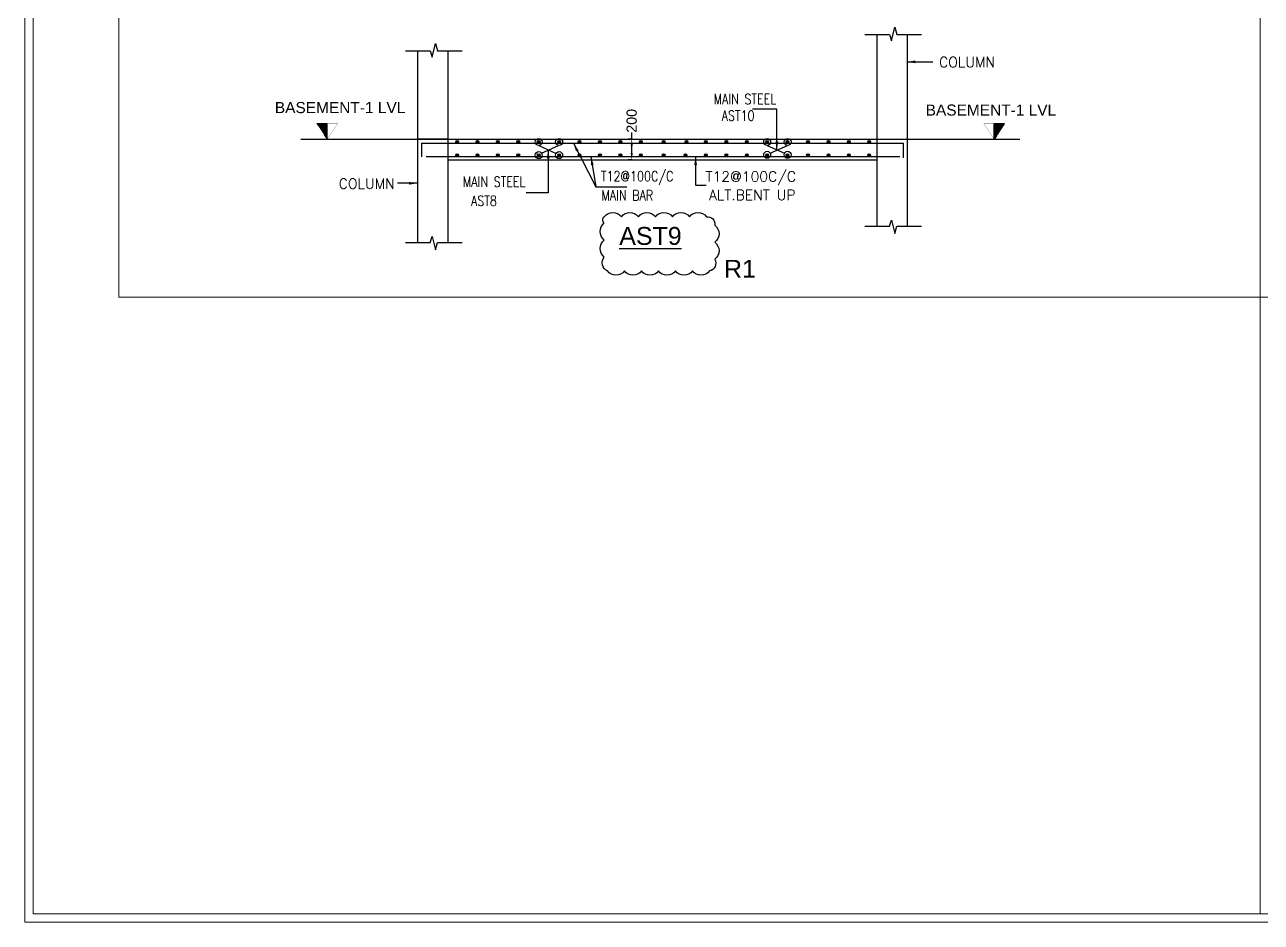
# Model space of a CAD drawing. Header units: metres. Extents: x 1798258 to 2151262, y -74142 to -14742.
# Drawn here: x 2067097 to 2103439, y -74142 to -47756 of the extents above; entities that cross this region are included whole.
import ezdxf
from ezdxf.enums import TextEntityAlignment as Align
from ezdxf.lldxf.tags import DXFTag

# ---------------------------------------------------------------- set-up
doc = ezdxf.new("R2010")
doc.units = ezdxf.units.M
doc.header["$MEASUREMENT"] = 0
for name, color, linetype in [('JW_  BAR', 221, 'Continuous'), ('JW_  SECTION', 4, 'Continuous'), ('JW_AREA', 2, 'Continuous'), ('JW_LEVEL', 7, 'Continuous')]:
    doc.layers.add(name, color=color, linetype=linetype)
doc.layers.add('JW_  TEMPLATE', color=7, linetype='Continuous', lineweight=0)
doc.layers.add('S-LINE-1', color=8, linetype='Continuous', lineweight=0)
doc.styles.add('new4', font='micross.ttf')
doc.styles.add('ROMANS', font='arial.ttf')
doc.styles.add('ROMANS-TITLE', font='ROMANS.shx', dxfattribs={"width": 0.8})
tags = doc.linetypes.add('HIDDEN', pattern=[0.375, 0.25, -0.125]).pattern_tags.tags
tags[6:7] = [DXFTag(74, 4), DXFTag(75, 0), DXFTag(340, '0'), DXFTag(46, 1.0), DXFTag(50, 0.0), DXFTag(44, 0.0), DXFTag(45, 0.0)]
tags[4:5] = [DXFTag(74, 4), DXFTag(75, 0), DXFTag(340, '0'), DXFTag(46, 1.0), DXFTag(50, 0.0), DXFTag(44, 0.0), DXFTag(45, 0.0)]
doc.dimstyles.new('100mm', dxfattribs={"dimscale": 100, "dimtxt": 1.5, "dimasz": 1.2, "dimexe": 1, "dimexo": 1, "dimgap": 0.09, "dimtad": 0, "dimdec": 0, "dimzin": 0, "dimdsep": 46, "dimtxsty": 'ROMANS', "dimcen": 0.09, "dimclrd": 8, "dimclre": 8, "dimclrt": 2, "dimadec": 0, "dimazin": 0, "dimtfac": 1, "dimtdec": 0, "dimtofl": 0, "dimtmove": 0, "dimatfit": 3, "dimfxl": 1, "dimtolj": 1, "dimtzin": 0, "dimarcsym": 0})

# ---------------------------------------------------------------- blocks, each defined once
blk = doc.blocks.new('*D46')
at = {"color": 8, "lineweight": -2, "transparency": 16777216}
for p, q in [((2084949, -51124), (2084836, -51124)), ((2084936, -51124), (2084936, -50924)), ((2084936, -51524), (2084936, -51324)), ((2084949, -51724), (2084836, -51724))]:
    blk.add_line(p, q, dxfattribs=at)
at = {"color": 8, "linetype": 'Continuous', "transparency": 16777216}
for points in [[(2084903, -51324), (2084970, -51324), (2084936, -51124)], [(2084903, -51524), (2084970, -51524), (2084936, -51724)]]:
    blk.add_solid(points, dxfattribs=at)
at = {"layer": 'Defpoints', "color": 0, "linetype": 'Continuous', "transparency": 16777216}
for p in [(2084936, -51124), (2085049, -51124, 8968), (2085049, -51724, 8968)]:
    blk.add_point(p, dxfattribs=at)
at = {"color": 2, "linetype": 'Continuous', "transparency": 16777216, "insert": (2084936, -50581), "char_height": 300, "attachment_point": 5, "rotation": 90, "style": 'ROMANS'}
blk.add_mtext('\\A1;200', dxfattribs=at)

msp = doc.modelspace()

# ---------------------------------------------------------------- hatches: boundary and pattern name
at = {"layer": 'JW_  BAR'}
h = msp.add_hatch(color=256, dxfattribs=at)
h.dxf.hatch_style = 1
edge = h.paths.add_edge_path()
edge.add_arc((2079803.1, -51201.3), 40.5, -180, 180, ccw=False)
h = msp.add_hatch(color=256, dxfattribs=at)
h.dxf.hatch_style = 1
edge = h.paths.add_edge_path()
edge.add_arc((2080403.1, -51201.3), 40.5, -180, 180, ccw=False)
h = msp.add_hatch(color=256, dxfattribs=at)
h.dxf.hatch_style = 1
edge = h.paths.add_edge_path()
edge.add_arc((2081003.1, -51201.3), 40.5, -180, 180, ccw=False)
h = msp.add_hatch(color=256, dxfattribs=at)
h.dxf.hatch_style = 1
edge = h.paths.add_edge_path()
edge.add_arc((2081603.1, -51201.3), 40.5, -180, 180, ccw=False)
h = msp.add_hatch(color=256, dxfattribs=at)
h.dxf.hatch_style = 1
edge = h.paths.add_edge_path()
edge.add_arc((2082203.1, -51201.3), 40.5, -180, 180, ccw=False)
h = msp.add_hatch(color=256, dxfattribs=at)
h.dxf.hatch_style = 1
edge = h.paths.add_edge_path()
edge.add_arc((2082803.1, -51201.3), 40.5, -180, 180, ccw=False)
h = msp.add_hatch(color=256, dxfattribs=at)
h.dxf.hatch_style = 1
edge = h.paths.add_edge_path()
edge.add_arc((2083403.1, -51201.3), 40.5, -180, 180, ccw=False)
h = msp.add_hatch(color=256, dxfattribs=at)
h.dxf.hatch_style = 1
edge = h.paths.add_edge_path()
edge.add_arc((2084003.1, -51201.3), 40.5, -180, 180, ccw=False)
h = msp.add_hatch(color=256, dxfattribs=at)
h.dxf.hatch_style = 1
edge = h.paths.add_edge_path()
edge.add_arc((2084603.1, -51201.3), 40.5, -180, 180, ccw=False)
h = msp.add_hatch(color=256, dxfattribs=at)
h.dxf.hatch_style = 1
edge = h.paths.add_edge_path()
edge.add_arc((2085203.1, -51201.3), 40.5, -180, 180, ccw=False)
h = msp.add_hatch(color=256, dxfattribs=at)
h.dxf.hatch_style = 1
edge = h.paths.add_edge_path()
edge.add_arc((2085875, -51201.3), 40.5, -180, 180, ccw=False)
h = msp.add_hatch(color=256, dxfattribs=at)
h.dxf.hatch_style = 1
edge = h.paths.add_edge_path()
edge.add_arc((2086546.8, -51201.3), 40.5, -180, 180, ccw=False)
h = msp.add_hatch(color=256, dxfattribs=at)
h.dxf.hatch_style = 1
edge = h.paths.add_edge_path()
edge.add_arc((2087117.3, -51201.3), 40.5, -180, 180, ccw=False)
h = msp.add_hatch(color=256, dxfattribs=at)
h.dxf.hatch_style = 1
edge = h.paths.add_edge_path()
edge.add_arc((2087717.3, -51201.3), 40.5, -180, 180, ccw=False)
h = msp.add_hatch(color=256, dxfattribs=at)
h.dxf.hatch_style = 1
edge = h.paths.add_edge_path()
edge.add_arc((2088317.3, -51201.3), 40.5, -180, 180, ccw=False)
h = msp.add_hatch(color=256, dxfattribs=at)
h.dxf.hatch_style = 1
edge = h.paths.add_edge_path()
edge.add_arc((2088917.3, -51201.3), 40.5, -180, 180, ccw=False)
h = msp.add_hatch(color=256, dxfattribs=at)
h.dxf.hatch_style = 1
edge = h.paths.add_edge_path()
edge.add_arc((2089517.3, -51201.3), 40.5, -180, 180, ccw=False)
h = msp.add_hatch(color=256, dxfattribs=at)
h.dxf.hatch_style = 1
edge = h.paths.add_edge_path()
edge.add_arc((2090117.3, -51201.3), 40.5, -180, 180, ccw=False)
h = msp.add_hatch(color=256, dxfattribs=at)
h.dxf.hatch_style = 1
edge = h.paths.add_edge_path()
edge.add_arc((2090717.3, -51201.3), 40.5, 360, 720)
h = msp.add_hatch(color=256, dxfattribs=at)
h.dxf.hatch_style = 1
edge = h.paths.add_edge_path()
edge.add_arc((2091317.3, -51201.3), 40.5, 360, 720)
h = msp.add_hatch(color=256, dxfattribs=at)
h.dxf.hatch_style = 1
edge = h.paths.add_edge_path()
edge.add_arc((2091917.3, -51201.3), 40.5, -180, 180, ccw=False)
h = msp.add_hatch(color=256, dxfattribs=at)
h.dxf.hatch_style = 1
edge = h.paths.add_edge_path()
edge.add_arc((2079803.1, -51590.4), 40.5, -180, 180, ccw=False)
h = msp.add_hatch(color=256, dxfattribs=at)
h.dxf.hatch_style = 1
edge = h.paths.add_edge_path()
edge.add_arc((2080403.1, -51590.4), 40.5, -180, 180, ccw=False)
h = msp.add_hatch(color=256, dxfattribs=at)
h.dxf.hatch_style = 1
edge = h.paths.add_edge_path()
edge.add_arc((2081003.1, -51590.4), 40.5, -180, 180, ccw=False)
h = msp.add_hatch(color=256, dxfattribs=at)
h.dxf.hatch_style = 1
edge = h.paths.add_edge_path()
edge.add_arc((2081603.1, -51590.4), 40.5, -180, 180, ccw=False)
h = msp.add_hatch(color=256, dxfattribs=at)
h.dxf.hatch_style = 1
edge = h.paths.add_edge_path()
edge.add_arc((2082203.1, -51590.4), 40.5, -180, 180, ccw=False)
h = msp.add_hatch(color=256, dxfattribs=at)
h.dxf.hatch_style = 1
edge = h.paths.add_edge_path()
edge.add_arc((2082803.1, -51590.4), 40.5, -180, 180, ccw=False)
h = msp.add_hatch(color=256, dxfattribs=at)
h.dxf.hatch_style = 1
edge = h.paths.add_edge_path()
edge.add_arc((2083403.1, -51590.4), 40.5, -180, 180, ccw=False)
h = msp.add_hatch(color=256, dxfattribs=at)
h.dxf.hatch_style = 1
edge = h.paths.add_edge_path()
edge.add_arc((2084003.1, -51590.4), 40.5, -180, 180, ccw=False)
h = msp.add_hatch(color=256, dxfattribs=at)
h.dxf.hatch_style = 1
edge = h.paths.add_edge_path()
edge.add_arc((2084603.1, -51590.4), 40.5, -180, 180, ccw=False)
h = msp.add_hatch(color=256, dxfattribs=at)
h.dxf.hatch_style = 1
edge = h.paths.add_edge_path()
edge.add_arc((2085203.1, -51590.4), 40.5, -180, 180, ccw=False)
h = msp.add_hatch(color=256, dxfattribs=at)
h.dxf.hatch_style = 1
edge = h.paths.add_edge_path()
edge.add_arc((2085875, -51590.4), 40.5, -180, 180, ccw=False)
h = msp.add_hatch(color=256, dxfattribs=at)
h.dxf.hatch_style = 1
edge = h.paths.add_edge_path()
edge.add_arc((2086517.3, -51592.8), 40.5, -180, 180, ccw=False)
h = msp.add_hatch(color=256, dxfattribs=at)
h.dxf.hatch_style = 1
edge = h.paths.add_edge_path()
edge.add_arc((2087117.3, -51592.8), 40.5, -180, 180, ccw=False)
h = msp.add_hatch(color=256, dxfattribs=at)
h.dxf.hatch_style = 1
edge = h.paths.add_edge_path()
edge.add_arc((2087717.3, -51592.8), 40.5, -180, 180, ccw=False)
h = msp.add_hatch(color=256, dxfattribs=at)
h.dxf.hatch_style = 1
edge = h.paths.add_edge_path()
edge.add_arc((2088317.3, -51592.8), 40.5, -180, 180, ccw=False)
h = msp.add_hatch(color=256, dxfattribs=at)
h.dxf.hatch_style = 1
edge = h.paths.add_edge_path()
edge.add_arc((2088917.3, -51592.8), 40.5, -180, 180, ccw=False)
h = msp.add_hatch(color=256, dxfattribs=at)
h.dxf.hatch_style = 1
edge = h.paths.add_edge_path()
edge.add_arc((2089517.3, -51592.8), 40.5, -180, 180, ccw=False)
h = msp.add_hatch(color=256, dxfattribs=at)
h.dxf.hatch_style = 1
edge = h.paths.add_edge_path()
edge.add_arc((2090117.3, -51592.8), 40.5, -180, 180, ccw=False)
h = msp.add_hatch(color=256, dxfattribs=at)
h.dxf.hatch_style = 1
edge = h.paths.add_edge_path()
edge.add_arc((2090717.3, -51592.8), 40.5, 360, 720)
h = msp.add_hatch(color=256, dxfattribs=at)
h.dxf.hatch_style = 1
edge = h.paths.add_edge_path()
edge.add_arc((2091317.3, -51592.8), 40.5, 360, 720)
h = msp.add_hatch(color=256, dxfattribs=at)
h.dxf.hatch_style = 1
edge = h.paths.add_edge_path()
edge.add_arc((2091917.3, -51592.8), 40.5, -180, 180, ccw=False)
at = {"layer": 'JW_LEVEL'}
h = msp.add_hatch(dxfattribs=at)
h.set_pattern_fill('ANSI31', color=1, scale=2, style=0)
h.set_pattern_definition([(45, (1255921.76604, 1023220.25186), (-0.176776695297, 0.176776695297), [])])
h.paths.add_polyline_path([(2075990.5, -51123.6), (2075990.5, -50662.6), (2075688.6, -50662.6)])
h = msp.add_hatch(dxfattribs=at)
h.set_pattern_fill('ANSI31', color=1, scale=2, style=0)
h.set_pattern_definition([(45, (1229678.76616, 1023220.25186), (-0.176776695297, 0.176776695297), [])])
h.paths.add_polyline_path([(2095588.2, -51123.6), (2095588.2, -50662.6), (2095890.2, -50662.6)])

# ---------------------------------------------------------------- linework, layer by layer
msp.add_lwpolyline([(2084131.5, -53400, -0.5), (2084631.5, -53400, -0.5), (2085131.5, -53400, -0.5), (2085631.5, -53400, -0.5), (2086131.5, -53400, -0.5), (2086631.5, -53400, -0.5), (2087131.5, -53400, -0.5), (2087379.5, -53652, -0.5), (2087379.5, -54152, -0.5), (2087379.5, -54652, -0.5), (2087222, -54994.5, -0.5), (2086722, -54994.5, -0.5), (2086222, -54994.5, -0.5), (2085722, -54994.5, -0.5), (2085222, -54994.5, -0.5), (2084722, -54994.5, -0.5), (2084222, -54994.5, -0.5), (2084131.5, -54585, -0.5), (2084131.5, -54085, -0.5), (2084131.5, -53585, -0.5)], format="xyb", close=True)
at = {"layer": 'JW_  BAR'}
for p, q in [((2079843.6, -51201.3, 0), (2079762.6, -51201.3, 0)), ((2079803.1, -51160.8, 0), (2079803.1, -51241.8, 0)), ((2080443.6, -51201.3, 0), (2080362.6, -51201.3, 0)), ((2080403.1, -51160.8, 0), (2080403.1, -51241.8, 0)), ((2081043.6, -51201.3, 0), (2080962.6, -51201.3, 0)), ((2081003.1, -51160.8, 0), (2081003.1, -51241.8, 0)), ((2081643.6, -51201.3, 0), (2081562.6, -51201.3, 0)), ((2081603.1, -51160.8, 0), (2081603.1, -51241.8, 0)), ((2082243.6, -51201.3, 0), (2082162.6, -51201.3, 0)), ((2082203.1, -51160.8, 0), (2082203.1, -51241.8, 0)), ((2082843.6, -51201.3, 0), (2082762.6, -51201.3, 0)), ((2082803.1, -51160.8, 0), (2082803.1, -51241.8, 0)), ((2083443.6, -51201.3, 0), (2083362.6, -51201.3, 0)), ((2083403.1, -51160.8, 0), (2083403.1, -51241.8, 0)), ((2084043.6, -51201.3, 0), (2083962.6, -51201.3, 0)), ((2084003.1, -51160.8, 0), (2084003.1, -51241.8, 0)), ((2084643.6, -51201.3, 0), (2084562.6, -51201.3, 0)), ((2084603.1, -51160.8, 0), (2084603.1, -51241.8, 0)), ((2085243.6, -51201.3, 0), (2085162.6, -51201.3, 0)), ((2085203.1, -51160.8, 0), (2085203.1, -51241.8, 0)), ((2085915.5, -51201.3, 0), (2085834.5, -51201.3, 0)), ((2085875, -51160.8, 0), (2085875, -51241.8, 0)), ((2086587.3, -51201.3, 0), (2086506.3, -51201.3, 0)), ((2086546.8, -51160.8, 0), (2086546.8, -51241.8, 0)), ((2087157.8, -51201.3, 0), (2087076.8, -51201.3, 0)), ((2087117.3, -51160.8, 0), (2087117.3, -51241.8, 0)), ((2087757.8, -51201.3, 0), (2087676.8, -51201.3, 0)), ((2087717.3, -51160.8, 0), (2087717.3, -51241.8, 0)), ((2088357.8, -51201.3, 0), (2088276.8, -51201.3, 0)), ((2088317.3, -51160.8, 0), (2088317.3, -51241.8, 0)), ((2088957.8, -51201.3, 0), (2088876.8, -51201.3, 0)), ((2088917.3, -51160.8, 0), (2088917.3, -51241.8, 0)), ((2089557.8, -51201.3, 0), (2089476.8, -51201.3, 0)), ((2089517.3, -51160.8, 0), (2089517.3, -51241.8, 0)), ((2090157.8, -51201.3, 0), (2090076.8, -51201.3, 0)), ((2090117.3, -51160.8, 0), (2090117.3, -51241.8, 0)), ((2090676.8, -51201.3, 0), (2090757.8, -51201.3, 0)), ((2090717.3, -51160.8, 0), (2090717.3, -51241.8, 0)), ((2091276.8, -51201.3, 0), (2091357.8, -51201.3, 0)), ((2091317.3, -51160.8, 0), (2091317.3, -51241.8, 0)), ((2091957.8, -51201.3, 0), (2091876.8, -51201.3, 0)), ((2091917.3, -51160.8, 0), (2091917.3, -51241.8, 0)), ((2079843.6, -51590.4, 0), (2079762.6, -51590.4, 0)), ((2079803.1, -51549.9, 0), (2079803.1, -51630.9, 0)), ((2080443.6, -51590.4, 0), (2080362.6, -51590.4, 0)), ((2080403.1, -51549.9, 0), (2080403.1, -51630.9, 0)), ((2081043.6, -51590.4, 0), (2080962.6, -51590.4, 0)), ((2081003.1, -51549.9, 0), (2081003.1, -51630.9, 0)), ((2081643.6, -51590.4, 0), (2081562.6, -51590.4, 0)), ((2081603.1, -51549.9, 0), (2081603.1, -51630.9, 0)), ((2082243.6, -51590.4, 0), (2082162.6, -51590.4, 0)), ((2082203.1, -51549.9, 0), (2082203.1, -51630.9, 0)), ((2082843.6, -51590.4, 0), (2082762.6, -51590.4, 0)), ((2082803.1, -51549.9, 0), (2082803.1, -51630.9, 0)), ((2083443.6, -51590.4, 0), (2083362.6, -51590.4, 0)), ((2083403.1, -51549.9, 0), (2083403.1, -51630.9, 0)), ((2084043.6, -51590.4, 0), (2083962.6, -51590.4, 0)), ((2084003.1, -51549.9, 0), (2084003.1, -51630.9, 0)), ((2084643.6, -51590.4, 0), (2084562.6, -51590.4, 0)), ((2084603.1, -51549.9, 0), (2084603.1, -51630.9, 0)), ((2085243.6, -51590.4, 0), (2085162.6, -51590.4, 0)), ((2085203.1, -51549.9, 0), (2085203.1, -51630.9, 0)), ((2085915.5, -51590.4, 0), (2085834.5, -51590.4, 0)), ((2085875, -51549.9, 0), (2085875, -51630.9, 0)), ((2086557.8, -51592.8, 0), (2086476.8, -51592.8, 0)), ((2086517.3, -51552.3, 0), (2086517.3, -51633.3, 0)), ((2087157.8, -51592.8, 0), (2087076.8, -51592.8, 0)), ((2087117.3, -51552.3, 0), (2087117.3, -51633.3, 0)), ((2087757.8, -51592.8, 0), (2087676.8, -51592.8, 0)), ((2087717.3, -51552.3, 0), (2087717.3, -51633.3, 0)), ((2088357.8, -51592.8, 0), (2088276.8, -51592.8, 0)), ((2088317.3, -51552.3, 0), (2088317.3, -51633.3, 0)), ((2088957.8, -51592.8, 0), (2088876.8, -51592.8, 0)), ((2088917.3, -51552.3, 0), (2088917.3, -51633.3, 0)), ((2089557.8, -51592.8, 0), (2089476.8, -51592.8, 0)), ((2089517.3, -51552.3, 0), (2089517.3, -51633.3, 0)), ((2090157.8, -51592.8, 0), (2090076.8, -51592.8, 0)), ((2090117.3, -51552.3, 0), (2090117.3, -51633.3, 0)), ((2090676.8, -51592.8, 0), (2090757.8, -51592.8, 0)), ((2090717.3, -51552.3, 0), (2090717.3, -51633.3, 0)), ((2091276.8, -51592.8, 0), (2091357.8, -51592.8, 0)), ((2091317.3, -51552.3, 0), (2091317.3, -51633.3, 0)), ((2091957.8, -51592.8, 0), (2091876.8, -51592.8, 0)), ((2091917.3, -51552.3, 0), (2091917.3, -51633.3, 0))]:
    msp.add_line(p, q, dxfattribs=at)
at = {"layer": 'JW_  BAR', "ltscale": 1500}
for p, q in [((2078762.4, -51241.8, 0), (2092912.8, -51241.8, 0)), ((2078762.4, -51241.8, 0), (2078762.4, -51638.1, 0)), ((2092912.8, -51241.8, 0), (2092912.8, -51669, 0)), ((2078896.3, -51633.6, 0), (2092813.8, -51633.6, 0))]:
    msp.add_line(p, q, dxfattribs=at)
at = {"layer": 'JW_  BAR'}
for centre in [(2079803.1, -51201.3, 0), (2080403.1, -51201.3, 0), (2081003.1, -51201.3, 0), (2081603.1, -51201.3, 0), (2082203.1, -51201.3, 0), (2082803.1, -51201.3, 0), (2083403.1, -51201.3, 0), (2084003.1, -51201.3, 0), (2084603.1, -51201.3, 0), (2085203.1, -51201.3, 0), (2085875, -51201.3, 0), (2086546.8, -51201.3, 0), (2087117.3, -51201.3, 0), (2087717.3, -51201.3, 0), (2088317.3, -51201.3, 0), (2088917.3, -51201.3, 0), (2089517.3, -51201.3, 0), (2090117.3, -51201.3, 0), (2090717.3, -51201.3, 0), (2091317.3, -51201.3, 0), (2091917.3, -51201.3, 0), (2079803.1, -51590.4, 0), (2080403.1, -51590.4, 0), (2081003.1, -51590.4, 0), (2081603.1, -51590.4, 0), (2082203.1, -51590.4, 0), (2082803.1, -51590.4, 0), (2083403.1, -51590.4, 0), (2084003.1, -51590.4, 0), (2084603.1, -51590.4, 0), (2085203.1, -51590.4, 0), (2085875, -51590.4, 0), (2086517.3, -51592.8, 0), (2087117.3, -51592.8, 0), (2087717.3, -51592.8, 0), (2088317.3, -51592.8, 0), (2088917.3, -51592.8, 0), (2089517.3, -51592.8, 0), (2090117.3, -51592.8, 0), (2090717.3, -51592.8, 0), (2091317.3, -51592.8, 0), (2091917.3, -51592.8, 0)]:
    msp.add_circle(centre, 40.5, dxfattribs=at)
at = {"layer": 'JW_  SECTION', "color": 8, "ltscale": 4500}
for p, q in [((2092568.5, -48226.7, 0), (2092668.7, -47829.6, 0)), ((2092668.7, -47829.6, 0), (2092730.5, -48047.8, 0)), ((2079068.5, -48706.7, 0), (2079168.7, -48309.6, 0)), ((2079168.7, -48309.6, 0), (2079230.5, -48527.8, 0)), ((2091785.2, -48047.8, 0), (2092509.4, -48047.8, 0)), ((2092509.4, -48047.8, 0), (2092568.5, -48226.7, 0)), ((2092730.5, -48047.8, 0), (2093454.7, -48047.8, 0)), ((2078285.2, -48527.8, 0), (2079009.4, -48527.8, 0)), ((2079009.4, -48527.8, 0), (2079068.5, -48706.7, 0)), ((2079230.5, -48527.8, 0), (2079954.7, -48527.8, 0)), ((2091785.2, -53677.8, 0), (2092509.4, -53677.8, 0)), ((2092509.4, -53677.8, 0), (2092568.5, -53498.9, 0)), ((2092568.5, -53498.9, 0), (2092668.7, -53896, 0)), ((2092668.7, -53896, 0), (2092730.5, -53677.8, 0)), ((2092730.5, -53677.8, 0), (2093454.7, -53677.8, 0)), ((2079009.4, -54157.8, 0), (2079068.5, -53978.9, 0)), ((2079068.5, -53978.9, 0), (2079168.7, -54376, 0)), ((2078285.2, -54157.8, 0), (2079009.4, -54157.8, 0)), ((2079168.7, -54376, 0), (2079230.5, -54157.8, 0)), ((2079230.5, -54157.8, 0), (2079954.7, -54157.8, 0))]:
    msp.add_line(p, q, dxfattribs=at)
at = {"layer": 'JW_  SECTION', "ltscale": 4500}
for p, q in [((2092137.8, -48047.8, 0), (2092137.8, -53677.8, 0)), ((2093037.8, -53677.8, 0), (2093037.8, -48047.8, 0)), ((2078637.8, -48527.8, 0), (2078637.8, -54157.8, 0)), ((2079537.8, -54157.8, 0), (2079537.8, -48527.8, 0)), ((2079537.8, -51123.6, 0), (2078637.8, -51123.6, 0)), ((2078637.8, -51123.6, 0), (2092137.8, -51123.6, 0)), ((2079537.8, -51723.6, 0), (2084002.1, -51723.6, 0)), ((2084002.1, -51723.6, 0), (2092137.8, -51723.6, 0))]:
    msp.add_line(p, q, dxfattribs=at)
at = {"layer": 'JW_  SECTION', "color": 8, "linetype": 'HIDDEN', "ltscale": 700}
for p, q in [((2075208.6, -51123.6, 0), (2078637.8, -51123.6, 0)), ((2092137.8, -51123.6, 0), (2096339.1, -51123.6, 0))]:
    msp.add_line(p, q, dxfattribs=at)
at = {"layer": 'JW_  TEMPLATE'}
for points in [[(2067097.3, -14742.3), (2067097.3, -74142.3), (2151197.3, -74142.3), (2151197.3, -14742.3)], [(2067347.3, -14992.3), (2067347.3, -73892.3), (2150947.3, -73892.3), (2150947.3, -14992.3)]]:
    msp.add_lwpolyline(points, close=True, dxfattribs=at)
at = {"layer": 'JW_AREA', "color": 8, "ltscale": 1500}
for p, q in [((2082203.1, -51304, 0), (2082715.2, -51537.5, 0)), ((2082286.7, -51530.9, 0), (2082787, -51302.7, 0)), ((2088917.3, -51311.5, 0), (2089424.8, -51536.4, 0)), ((2089005.3, -51528.2, 0), (2089516, -51311.5, 0))]:
    msp.add_line(p, q, dxfattribs=at)
for centre in [(2082203.1, -51201.3, 0), (2082803.1, -51201.3, 0), (2088917.3, -51201.3, 0), (2089517.3, -51201.3, 0), (2082203.1, -51590.4, 0), (2082803.1, -51590.4, 0), (2088917.3, -51580.9, 0), (2089517.3, -51580.9, 0)]:
    msp.add_circle(centre, 102.6, dxfattribs=at)
at = {"layer": 'JW_LEVEL', "color": 7}
for p, q in [((2075990.5, -51123.6, 0), (2075990.5, -50662.6, 0)), ((2095588.2, -51123.6, 0), (2095588.2, -50662.6, 0))]:
    msp.add_line(p, q, dxfattribs=at)
at = {"layer": 'JW_LEVEL', "color": 7, "const_width": 5, "elevation": 0}
for points in [[(2076292.5, -50662.6), (2075688.6, -50662.6), (2075990.5, -51123.6), (2075990.5, -51123.6)], [(2095890.2, -50662.6), (2095286.2, -50662.6), (2095588.2, -51123.6), (2095588.2, -51123.6)]]:
    msp.add_lwpolyline(points, close=True, dxfattribs=at)
at = {"layer": 'S-LINE-1'}
msp.add_line((2103408.7, -55766.9), (2103408.7, -73892.3), dxfattribs=at)
for points in [[(2069861.9, -19163.9), (2103408.7, -19163.9), (2103408.7, -55766.9), (2069861.9, -55766.9)], [(2103408.7, -19163.9), (2134543.1, -19163.9), (2134543.1, -55766.9), (2103408.7, -55766.9)]]:
    msp.add_lwpolyline(points, close=True, dxfattribs=at)

# ---------------------------------------------------------------- texts
at = {"style": 'new4'}
for s, p in [('%%UAST9', (2085487.5, -53964.7, 0)), ('R1', (2088118, -54931))]:
    msp.add_text(s, height=525, dxfattribs=at).set_placement(p, align=Align.MIDDLE)
at = {"layer": 'JW_  SECTION', "color": 2, "style": 'ROMANS-TITLE'}
for s, p in [('COLUMN', (2094791.9, -48853.7, 0)), ('COLUMN', (2077149.1, -52428.9, 0)), ('T12@100C/C ', (2088539.3, -52219.1, 0)), (' ALT.BENT UP', (2088377.2, -52761.6, 0))]:
    msp.add_text(s, height=300, dxfattribs=at).set_placement(p, align=Align.MIDDLE_CENTER)
at = {"layer": 'JW_  SECTION', "color": 2, "char_height": 300, "attachment_point": 1, "style": 'ROMANS-TITLE'}
for s, insert in [('MAIN STEEL', (2087343.6, -49791.7, 8968.2)), ('AST10', (2087580.6, -50278.4, 8968.2)), ('MAIN STEEL', (2079974.5, -52222.5, 0)), ('T12@100C/C  ', (2084032.9, -52059.1))]:
    msp.add_mtext(s, dxfattribs=dict(at, insert=insert))
at = {"layer": 'JW_  SECTION', "color": 2, "char_height": 300, "width": 7731.023, "attachment_point": 1, "style": 'ROMANS-TITLE'}
for s, insert in [('MAIN BAR ', (2084047, -52620.3)), ('AST8', (2080213.6, -52783.7))]:
    msp.add_mtext(s, dxfattribs=dict(at, insert=insert))
at = {"layer": 'JW_LEVEL', "color": 100, "style": 'new4'}
for p in [(2074448.8, -50354.7, 0), (2093575.9, -50427.2, 0)]:
    msp.add_text('BASEMENT-1 LVL', height=325, dxfattribs=at).set_placement(p)

# ---------------------------------------------------------------- dimensions: what is measured, and where the dimension line sits
at = {"linetype": 'Continuous'}
dim = msp.add_linear_dim(base=(2084936.4, -51123.6, -8968.2), p1=(2085048.9, -51723.6, 0), p2=(2085048.9, -51123.6, 0), angle=90, text='200', dimstyle='100mm', override={"dimtxt": 3, "dimasz": 2, "dimfxl": 0.18}, dxfattribs=at)
dim.commit()
dim.dimension.update_dxf_attribs({"geometry": '*D46', "text_midpoint": (2084936.4, -50581.2, -8968.2), "dimtype": 160})

# ---------------------------------------------------------------- leaders
at = {"layer": 'JW_  SECTION', "ltscale": 4500}
for points, override in [([(2093021.6, -48847.6, 0), (2093787.3, -48847.6, 0)], {"dimasz": 2.5, "dimfxl": 0.18, "dimtfill": 1, "dimarcsym": 2}), ([(2089203, -51436.4, 0), (2089203, -50236.6, 0), (2088484.1, -50236.6, 0)], {"dimasz": 2.5, "dimgap": 0.09, "dimtad": 0, "dimfxl": 0.18, "dimtfill": 1, "dimarcsym": 2}), ([(2082481.8, -51433.5, 0), (2082481.8, -52701.8, 0), (2081833.4, -52701.8, 0)], {"dimasz": 2.5, "dimfxl": 0.18, "dimtfill": 1, "dimarcsym": 2}), ([(2083223, -51241.8, 0), (2083882.5, -52520.2, 0)], {"dimasz": 2.5, "dimfxl": 0.18, "dimtfill": 1, "dimarcsym": 2}), ([(2083737.8, -51633.6, 0), (2083882.5, -52520.2, 0), (2084796.1, -52520.2, 0)], {"dimasz": 2.5, "dimfxl": 0.18, "dimtfill": 1, "dimarcsym": 2}), ([(2086814.7, -51633.6, 0), (2086814.7, -52470.2, 0), (2087124.7, -52470.2, 0)], {"dimasz": 2.5, "dimfxl": 0.18, "dimtfill": 1, "dimarcsym": 2}), ([(2078637.8, -52416.8, 0), (2078053.5, -52416.8, 0)], {"dimasz": 2.5, "dimfxl": 0.18, "dimtfill": 1, "dimarcsym": 2})]:
    msp.add_leader(points, dimstyle='100mm', override=override, dxfattribs=at)

doc.saveas('drawing.dxf')
